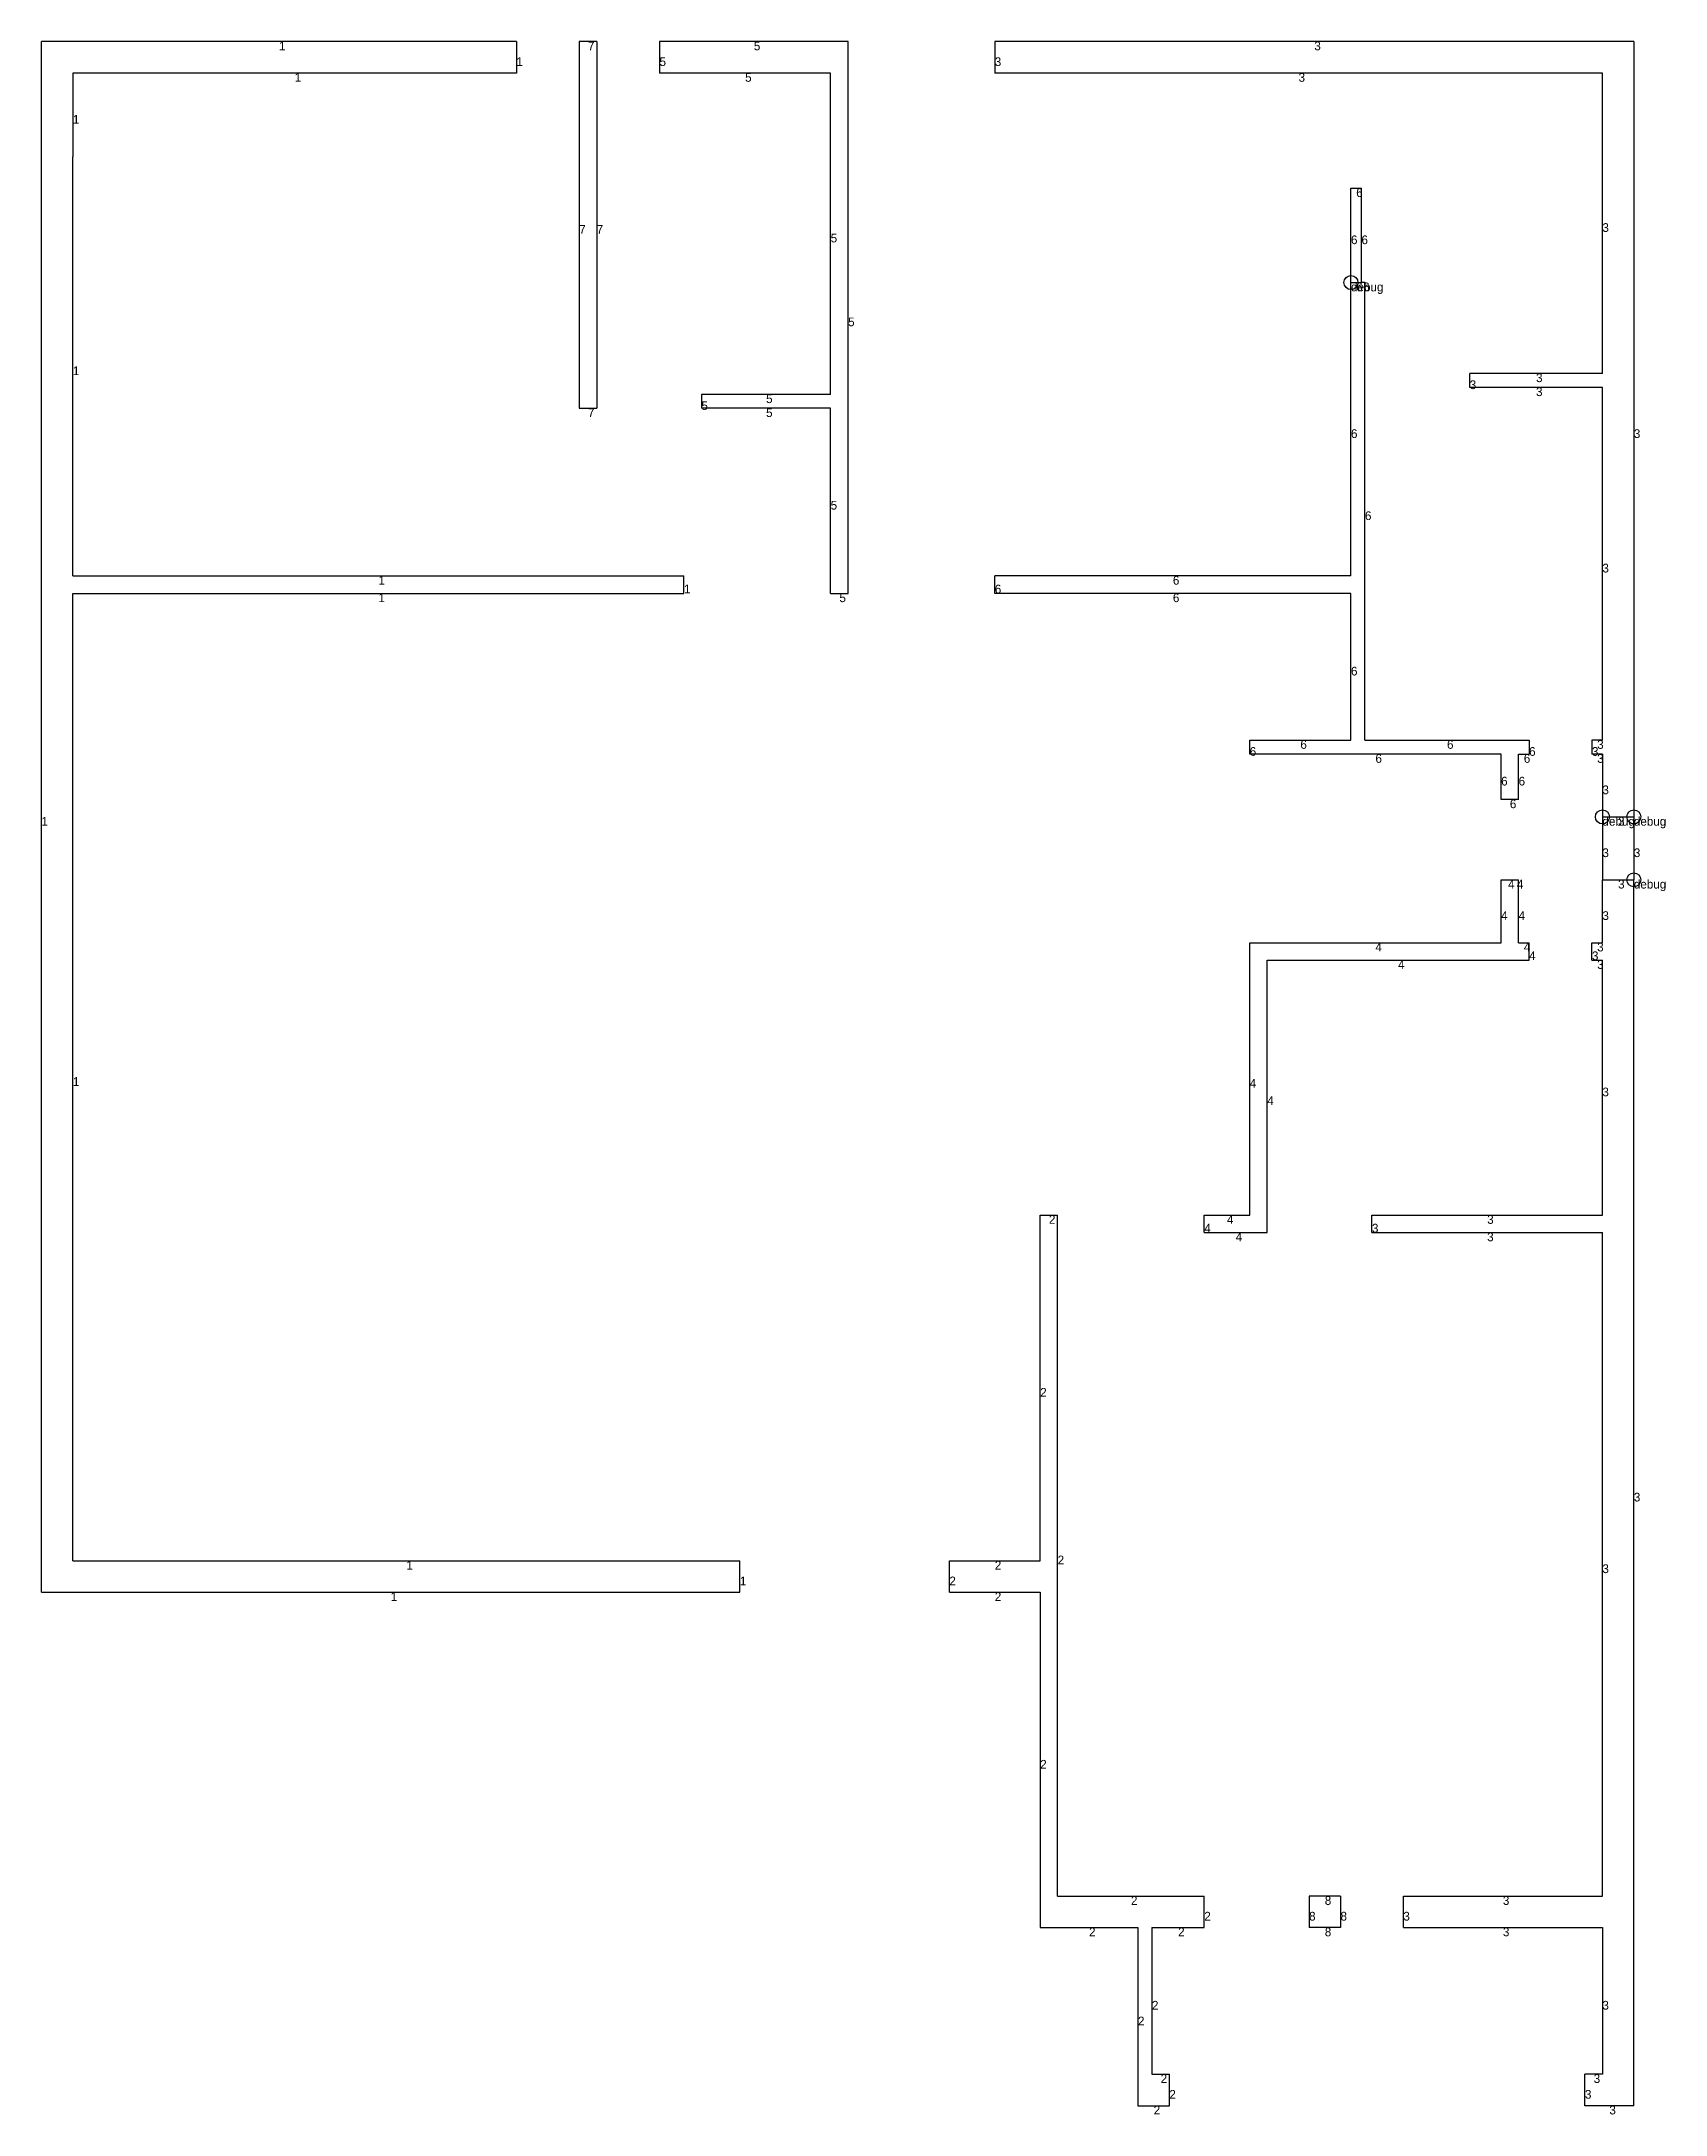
# Model space of a CAD drawing. Header units: metres. Extents: x 328 to 793, y 387 to 981.
import ezdxf

# ---------------------------------------------------------------- set-up
doc = ezdxf.new("R2010")
doc.units = ezdxf.units.M
doc.layers.add('WALL_DEBUG', color=7, linetype='Continuous')

msp = doc.modelspace()

# ---------------------------------------------------------------- linework, layer by layer
at = {"layer": 'debug', "color": 2}
for centre in [(703, 912), (775, 759), (784, 759), (784, 741)]:
    msp.add_circle(centre, 2, dxfattribs=at)
at = {"layer": 'WALL_DEBUG'}
for p, q in [((328, 537), (328, 981)), ((464, 981), (328, 981)), ((328, 537), (328, 981)), ((464, 981), (328, 981)), ((328, 537), (328, 981)), ((464, 981), (328, 981)), ((464, 981), (464, 972)), ((464, 981), (464, 972)), ((464, 981), (464, 972)), ((487, 981), (482, 981)), ((482, 981), (482, 876)), ((487, 981), (482, 981)), ((482, 981), (482, 876)), ((487, 981), (482, 981)), ((482, 981), (482, 876)), ((487, 981), (487, 876)), ((487, 981), (487, 876)), ((487, 981), (487, 876)), ((559, 981), (505, 981)), ((505, 981), (505, 972)), ((559, 981), (505, 981)), ((505, 981), (505, 972)), ((559, 981), (505, 981)), ((505, 981), (505, 972)), ((559, 823), (559, 981)), ((559, 823), (559, 981)), ((559, 823), (559, 981)), ((784, 981), (601, 981)), ((601, 981), (601, 972)), ((784, 981), (601, 981)), ((601, 981), (601, 972)), ((784, 981), (601, 981)), ((601, 981), (601, 972)), ((784, 981), (784, 759)), ((784, 981), (784, 759)), ((784, 981), (784, 759)), ((464, 972), (337, 972)), ((337, 972), (337, 948)), ((464, 972), (337, 972)), ((337, 972), (337, 948)), ((464, 972), (337, 972)), ((337, 972), (337, 948)), ((554, 972), (505, 972)), ((554, 972), (505, 972)), ((554, 972), (505, 972)), ((554, 880), (554, 972)), ((554, 880), (554, 972)), ((554, 880), (554, 972)), ((775, 972), (601, 972)), ((775, 972), (601, 972)), ((775, 972), (601, 972)), ((775, 886), (775, 972)), ((775, 886), (775, 972)), ((775, 886), (775, 972)), ((337, 828), (337, 948)), ((337, 828), (337, 948)), ((337, 828), (337, 948)), ((703, 912), (703, 939)), ((703, 939), (706, 939)), ((703, 912), (703, 939)), ((703, 939), (706, 939)), ((703, 912), (703, 939)), ((703, 939), (706, 939)), ((706, 912), (706, 939)), ((706, 912), (706, 939)), ((706, 912), (706, 939)), ((703, 828), (703, 912)), ((703, 912), (706, 912)), ((703, 828), (703, 912)), ((703, 828), (703, 912)), ((707, 912), (706, 912)), ((707, 912), (706, 912)), ((707, 912), (706, 912)), ((707, 781), (707, 912)), ((707, 781), (707, 912)), ((707, 781), (707, 912)), ((775, 886), (737, 886)), ((737, 882), (737, 886)), ((775, 886), (737, 886)), ((737, 882), (737, 886)), ((775, 886), (737, 886)), ((737, 882), (737, 886)), ((554, 880), (517, 880)), ((517, 880), (517, 876)), ((554, 880), (517, 880)), ((517, 880), (517, 876)), ((554, 880), (517, 880)), ((517, 880), (517, 876)), ((775, 882), (737, 882)), ((775, 882), (737, 882)), ((775, 882), (737, 882)), ((775, 781), (775, 882)), ((775, 781), (775, 882)), ((775, 781), (775, 882)), ((482, 876), (487, 876)), ((482, 876), (487, 876)), ((482, 876), (487, 876)), ((554, 876), (517, 876)), ((554, 876), (517, 876)), ((554, 876), (517, 876)), ((554, 823), (554, 876)), ((554, 823), (554, 876)), ((554, 823), (554, 876)), ((337, 828), (512, 828)), ((337, 828), (512, 828)), ((337, 828), (512, 828)), ((512, 823), (512, 828)), ((512, 823), (512, 828)), ((512, 823), (512, 828)), ((703, 828), (601, 828)), ((601, 823), (601, 828)), ((703, 828), (601, 828)), ((601, 823), (601, 828)), ((703, 828), (601, 828)), ((601, 823), (601, 828)), ((337, 546), (337, 823)), ((337, 823), (512, 823)), ((337, 546), (337, 823)), ((337, 823), (512, 823)), ((337, 546), (337, 823)), ((337, 823), (512, 823)), ((554, 823), (559, 823)), ((554, 823), (559, 823)), ((554, 823), (559, 823)), ((703, 823), (601, 823)), ((703, 823), (601, 823)), ((703, 823), (601, 823)), ((703, 781), (703, 823)), ((703, 781), (703, 823)), ((703, 781), (703, 823)), ((674, 777), (674, 781)), ((674, 781), (703, 781)), ((674, 777), (674, 781)), ((674, 781), (703, 781)), ((674, 777), (674, 781)), ((674, 781), (703, 781)), ((707, 781), (754, 781)), ((707, 781), (754, 781)), ((707, 781), (754, 781)), ((754, 781), (754, 777)), ((754, 781), (754, 777)), ((754, 781), (754, 777)), ((775, 781), (772, 781)), ((772, 781), (772, 777)), ((775, 781), (772, 781)), ((772, 781), (772, 777)), ((775, 781), (772, 781)), ((772, 781), (772, 777)), ((746, 777), (674, 777)), ((746, 777), (674, 777)), ((746, 777), (674, 777)), ((746, 764), (746, 777)), ((746, 764), (746, 777)), ((746, 764), (746, 777)), ((751, 764), (751, 777)), ((751, 777), (754, 777)), ((751, 764), (751, 777)), ((751, 777), (754, 777)), ((751, 764), (751, 777)), ((751, 777), (754, 777)), ((775, 777), (772, 777)), ((775, 777), (772, 777)), ((775, 777), (772, 777)), ((775, 777), (775, 759)), ((775, 777), (775, 759)), ((775, 777), (775, 759)), ((751, 764), (746, 764)), ((751, 764), (746, 764)), ((751, 764), (746, 764)), ((775, 759), (784, 759)), ((775, 759), (775, 741)), ((775, 759), (784, 759)), ((784, 759), (784, 741)), ((784, 759), (784, 741)), ((746, 723), (746, 741)), ((746, 741), (750, 741)), ((746, 723), (746, 741)), ((746, 741), (750, 741)), ((746, 723), (746, 741)), ((746, 741), (750, 741)), ((750, 741), (751, 741)), ((750, 741), (751, 741)), ((750, 741), (751, 741)), ((751, 723), (751, 741)), ((751, 723), (751, 741)), ((751, 723), (751, 741)), ((775, 723), (775, 741)), ((775, 741), (784, 741)), ((775, 723), (775, 741)), ((775, 741), (784, 741)), ((775, 723), (775, 741)), ((775, 741), (784, 741)), ((784, 390), (784, 741)), ((784, 390), (784, 741)), ((784, 390), (784, 741)), ((674, 645), (674, 723)), ((674, 723), (746, 723)), ((674, 645), (674, 723)), ((674, 723), (746, 723)), ((674, 645), (674, 723)), ((674, 723), (746, 723)), ((751, 723), (754, 723)), ((751, 723), (754, 723)), ((751, 723), (754, 723)), ((754, 718), (754, 723)), ((754, 718), (754, 723)), ((754, 718), (754, 723)), ((772, 718), (772, 723)), ((772, 723), (775, 723)), ((772, 718), (772, 723)), ((772, 723), (775, 723)), ((772, 718), (772, 723)), ((772, 723), (775, 723)), ((679, 640), (679, 718)), ((679, 718), (754, 718)), ((679, 640), (679, 718)), ((679, 718), (754, 718)), ((679, 640), (679, 718)), ((679, 718), (754, 718)), ((772, 718), (775, 718)), ((772, 718), (775, 718)), ((772, 718), (775, 718)), ((775, 645), (775, 718)), ((775, 645), (775, 718)), ((775, 645), (775, 718)), ((614, 546), (614, 645)), ((614, 645), (619, 645)), ((614, 546), (614, 645)), ((614, 645), (619, 645)), ((614, 546), (614, 645)), ((614, 645), (619, 645)), ((619, 450), (619, 645)), ((619, 450), (619, 645)), ((619, 450), (619, 645)), ((661, 640), (661, 645)), ((661, 645), (674, 645)), ((661, 640), (661, 645)), ((661, 645), (674, 645)), ((661, 640), (661, 645)), ((661, 645), (674, 645)), ((709, 640), (709, 645)), ((709, 645), (775, 645)), ((709, 640), (709, 645)), ((709, 645), (775, 645)), ((709, 640), (709, 645)), ((709, 645), (775, 645)), ((661, 640), (679, 640)), ((661, 640), (679, 640)), ((661, 640), (679, 640)), ((709, 640), (775, 640)), ((709, 640), (775, 640)), ((709, 640), (775, 640)), ((775, 450), (775, 640)), ((775, 450), (775, 640)), ((775, 450), (775, 640)), ((337, 546), (528, 546)), ((337, 546), (528, 546)), ((337, 546), (528, 546)), ((528, 537), (528, 546)), ((528, 537), (528, 546)), ((528, 537), (528, 546)), ((588, 537), (588, 546)), ((588, 546), (614, 546)), ((588, 537), (588, 546)), ((588, 546), (614, 546)), ((588, 537), (588, 546)), ((588, 546), (614, 546)), ((328, 537), (528, 537)), ((328, 537), (528, 537)), ((328, 537), (528, 537)), ((588, 537), (614, 537)), ((588, 537), (614, 537)), ((588, 537), (614, 537)), ((614, 537), (614, 441)), ((614, 537), (614, 441)), ((614, 537), (614, 441)), ((619, 450), (661, 450)), ((619, 450), (661, 450)), ((619, 450), (661, 450)), ((661, 441), (661, 450)), ((661, 441), (661, 450)), ((661, 441), (661, 450)), ((700, 450), (691, 450)), ((691, 450), (691, 441)), ((700, 450), (691, 450)), ((691, 450), (691, 441)), ((700, 450), (691, 450)), ((691, 450), (691, 441)), ((700, 450), (700, 441)), ((700, 450), (700, 441)), ((700, 450), (700, 441)), ((718, 441), (718, 450)), ((718, 450), (775, 450)), ((718, 441), (718, 450)), ((718, 450), (775, 450)), ((718, 441), (718, 450)), ((718, 450), (775, 450)), ((614, 441), (642, 441)), ((614, 441), (642, 441)), ((614, 441), (642, 441)), ((642, 441), (642, 390)), ((642, 441), (642, 390)), ((642, 441), (642, 390)), ((646, 441), (661, 441)), ((646, 441), (646, 399)), ((646, 441), (661, 441)), ((646, 441), (646, 399)), ((646, 441), (661, 441)), ((646, 441), (646, 399)), ((700, 441), (691, 441)), ((700, 441), (691, 441)), ((700, 441), (691, 441)), ((718, 441), (775, 441)), ((718, 441), (775, 441)), ((718, 441), (775, 441)), ((775, 441), (775, 399)), ((775, 441), (775, 399)), ((775, 441), (775, 399)), ((646, 399), (651, 399)), ((646, 399), (651, 399)), ((646, 399), (651, 399)), ((651, 390), (651, 399)), ((651, 390), (651, 399)), ((651, 390), (651, 399)), ((775, 399), (770, 399)), ((770, 390), (770, 399)), ((775, 399), (770, 399)), ((770, 390), (770, 399)), ((775, 399), (770, 399)), ((770, 390), (770, 399)), ((642, 390), (651, 390)), ((642, 390), (651, 390)), ((642, 390), (651, 390)), ((784, 390), (770, 390)), ((784, 390), (770, 390)), ((784, 390), (770, 390))]:
    msp.add_line(p, q, dxfattribs=at)

# ---------------------------------------------------------------- texts
at = {"layer": 'comp_debug_text', "char_height": 2.5, "attachment_point": 1}
for s, insert in [('1', (396, 981)), ('7', (484.5, 981)), ('5', (532, 981)), ('3', (692.5, 981)), ('1', (464, 976.5)), ('5', (505, 976.5)), ('3', (601, 976.5)), ('1', (400.5, 972)), ('5', (529.5, 972)), ('3', (688, 972)), ('1', (337, 960)), ('6', (704.5, 939)), ('7', (482, 928.5)), ('7', (487, 928.5)), ('5', (554, 926)), ('3', (775, 929)), ('6', (703, 925.5)), ('6', (706, 925.5)), ('6', (704.5, 912)), ('6', (706.5, 912)), ('5', (559, 902)), ('1', (337, 888)), ('3', (756, 886)), ('5', (535.5, 880)), ('3', (737, 884)), ('3', (756, 882)), ('7', (484.5, 876)), ('5', (517, 878)), ('5', (535.5, 876)), ('6', (703, 870)), ('3', (784, 870)), ('5', (554, 849.5)), ('6', (707, 846.5)), ('3', (775, 831.5)), ('1', (424.5, 828)), ('1', (512, 825.5)), ('6', (601, 825.5)), ('6', (652, 828)), ('1', (424.5, 823)), ('5', (556.5, 823)), ('6', (652, 823)), ('6', (703, 802)), ('6', (674, 779)), ('6', (688.5, 781)), ('6', (730.5, 781)), ('6', (754, 779)), ('3', (772, 779)), ('3', (773.5, 781)), ('6', (710, 777)), ('6', (752.5, 777)), ('3', (773.5, 777)), ('6', (746, 770.5)), ('6', (751, 770.5)), ('3', (775, 768)), ('6', (748.5, 764)), ('1', (328, 759)), ('3', (779.5, 759)), ('3', (775, 750)), ('3', (784, 750)), ('4', (748, 741)), ('4', (750.5, 741)), ('3', (779.5, 741)), ('4', (746, 732)), ('4', (751, 732)), ('3', (775, 732)), ('4', (710, 723)), ('4', (752.5, 723)), ('4', (754, 720.5)), ('3', (772, 720.5)), ('3', (773.5, 723)), ('4', (716.5, 718)), ('3', (773.5, 718)), ('1', (337, 684.5)), ('4', (674, 684)), ('4', (679, 679)), ('3', (775, 681.5)), ('2', (616.5, 645)), ('4', (661, 642.5)), ('4', (667.5, 645)), ('3', (709, 642.5)), ('3', (742, 645)), ('4', (670, 640)), ('3', (742, 640)), ('2', (614, 595.5)), ('3', (784, 565.5)), ('2', (619, 547.5)), ('1', (432.5, 546)), ('1', (528, 541.5)), ('2', (588, 541.5)), ('2', (601, 546)), ('3', (775, 545)), ('1', (428, 537)), ('2', (601, 537)), ('2', (614, 489)), ('2', (640, 450)), ('2', (661, 445.5)), ('8', (691, 445.5)), ('8', (695.5, 450)), ('8', (700, 445.5)), ('3', (718, 445.5)), ('3', (746.5, 450)), ('2', (628, 441)), ('2', (653.5, 441)), ('8', (695.5, 441)), ('3', (746.5, 441)), ('2', (642, 415.5)), ('2', (646, 420)), ('3', (775, 420)), ('2', (648.5, 399)), ('3', (772.5, 399)), ('2', (651, 394.5)), ('3', (770, 394.5)), ('2', (646.5, 390)), ('3', (777, 390))]:
    msp.add_mtext(s, dxfattribs=dict(at, insert=insert))
at = {"layer": 'debug', "char_height": 2.5, "attachment_point": 1}
for insert in [(703, 912), (775, 759), (784, 759), (784, 741)]:
    msp.add_mtext('debug', dxfattribs=dict(at, insert=insert))

doc.saveas('drawing.dxf')
